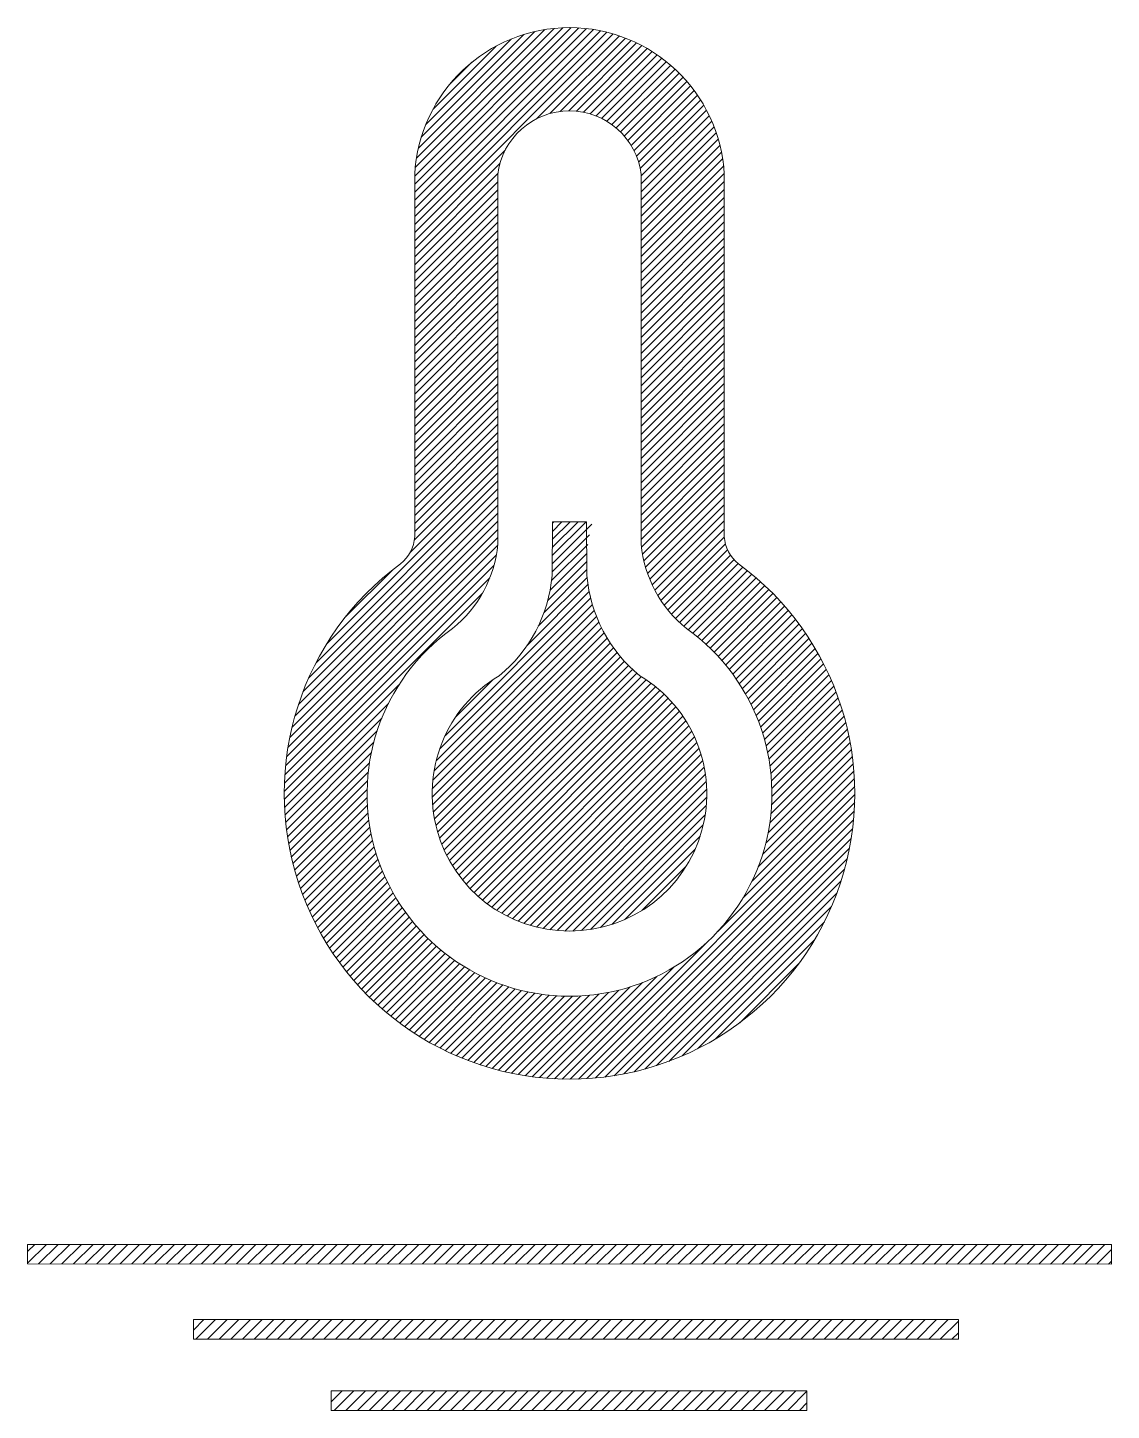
# Model space of a CAD drawing. Header units: millimetres. Extents: x 4030 to 7017, y -668 to -190.
# Drawn here: x 7012.74 to 7016.93, y -668.44 to -663.11 of the extents above; entities that cross this region are included whole.
import ezdxf

# ---------------------------------------------------------------- set-up
doc = ezdxf.new("R2010")
doc.units = ezdxf.units.MM
doc.header["$LTSCALE"] = 16.335
doc.layers.get('0').update_dxf_attribs({"linetype": 'CONTINUOUS'})
doc.layers.add('DWG', color=7, linetype='CONTINUOUS')
pattern_1 = [(45, (2903.008695, -329.711694), (-0.01559072243, 0.01559072243), [])]

msp = doc.modelspace()

# ---------------------------------------------------------------- hatches: boundary and pattern name
at = {"lineweight": 0}
h = msp.add_hatch(dxfattribs=at)
h.set_pattern_fill('ANSI31', color=256, scale=0.006944)
h.set_pattern_definition(pattern_1)
h.paths.add_polyline_path([(7015.4315, -663.6738, 0.948577), (7014.2364, -663.6738), (7014.2364, -665.0705, -0.229108), (7014.1748, -665.1804, 3.009111), (7015.4932, -665.1804, -0.229108), (7015.4315, -665.0705)])
h.paths.add_polyline_path([(7015.1108, -665.1003, 0.202499), (7015.2853, -665.4251, -3.143835), (7014.3827, -665.4251, 0.202499), (7014.5571, -665.1003), (7014.5571, -663.6738, -0.888352), (7015.1108, -663.6738)], flags=16)
h.paths.add_polyline_path([(7014.9, -665.0133), (7014.9014, -665.2207, 0.204472), (7015.1058, -665.6076, -3.624789), (7014.5622, -665.6076, 0.204472), (7014.7666, -665.2207), (7014.768, -665.0133), (7014.834, -665.0133)], flags=0)
h.paths.add_polyline_path([(7015.1058, -665.6076, -0.204472), (7014.9014, -665.2207), (7014.9, -665.0133), (7014.834, -665.0133), (7014.768, -665.0133), (7014.7666, -665.2207, -0.204472), (7014.5622, -665.6076, 3.624789)], flags=0)
h = msp.add_hatch(dxfattribs=at)
h.set_pattern_fill('ANSI31', color=256, scale=0.006944)
h.set_pattern_definition(pattern_1)
h.paths.add_polyline_path([(7015.1058, -665.6076, -3.624789), (7014.5622, -665.6076, 0.244319), (7014.7672, -665.1362), (7014.768, -665.0133), (7014.834, -665.0133), (7014.9233, -665.0133, 0.304711)])
h = msp.add_hatch()
h.set_pattern_fill('ANSI31', color=256, scale=0.01)
h.set_pattern_definition([(45, (3377.53991, -412.47021), (-0.0224506403, 0.0224506403), [])])
h.paths.add_polyline_path([(7016.3353, -668.0917), (7013.3821, -668.0917), (7013.3821, -668.1674), (7016.3353, -668.1674)])
h.paths.add_polyline_path([(7015.7504, -668.4417), (7015.7504, -668.366), (7013.9141, -668.366), (7013.9141, -668.4417)])
edge = h.paths.add_edge_path()
edge.add_line((7016.9258, -667.8772), (7016.9258, -667.8015))
edge.add_line((7012.7422, -667.8765), (7016.9258, -667.8772))
edge.add_line((7012.7422, -667.8012), (7012.7422, -667.8765))
edge.add_line((7016.9258, -667.8012), (7012.7422, -667.8012))

# ---------------------------------------------------------------- linework, layer by layer
for points in [[(7015.4315, -665.0705, 0.214015), (7015.4865, -665.1754, -3.04756), (7014.1815, -665.1754, 0.214015), (7014.2364, -665.0705), (7014.2364, -663.6738, -0.948577), (7015.4315, -663.6738)], [(7015.1108, -665.1003, 0.202499), (7015.2853, -665.4251, -3.143835), (7014.3827, -665.4251, 0.202499), (7014.5571, -665.1003), (7014.5571, -663.6738, -0.888352), (7015.1108, -663.6738)], [(7014.5622, -665.6076, 0.204472), (7014.7666, -665.2207), (7014.768, -665.0133), (7014.834, -665.0133), (7014.9, -665.0133), (7014.9014, -665.2207, 0.204472), (7015.1058, -665.6076, -3.624789)]]:
    msp.add_lwpolyline(points, format="xyb", close=True, dxfattribs=at)
at = {"layer": 'DWG', "lineweight": 0}
for p, q in [((7016.9258, -667.8012), (7012.7422, -667.8012)), ((7012.7422, -667.8012), (7012.7422, -667.8765)), ((7016.9258, -667.8772), (7016.9258, -667.8015)), ((7012.7422, -667.8765), (7016.9258, -667.8772))]:
    msp.add_line(p, q, dxfattribs=at)
for points in [[(7016.3353, -668.0917), (7013.3821, -668.0917), (7013.3821, -668.1674), (7016.3353, -668.1674)], [(7015.7504, -668.4417), (7015.7504, -668.366), (7013.9141, -668.366), (7013.9141, -668.4417)]]:
    msp.add_lwpolyline(points, close=True, dxfattribs=at)

doc.saveas('drawing.dxf')
